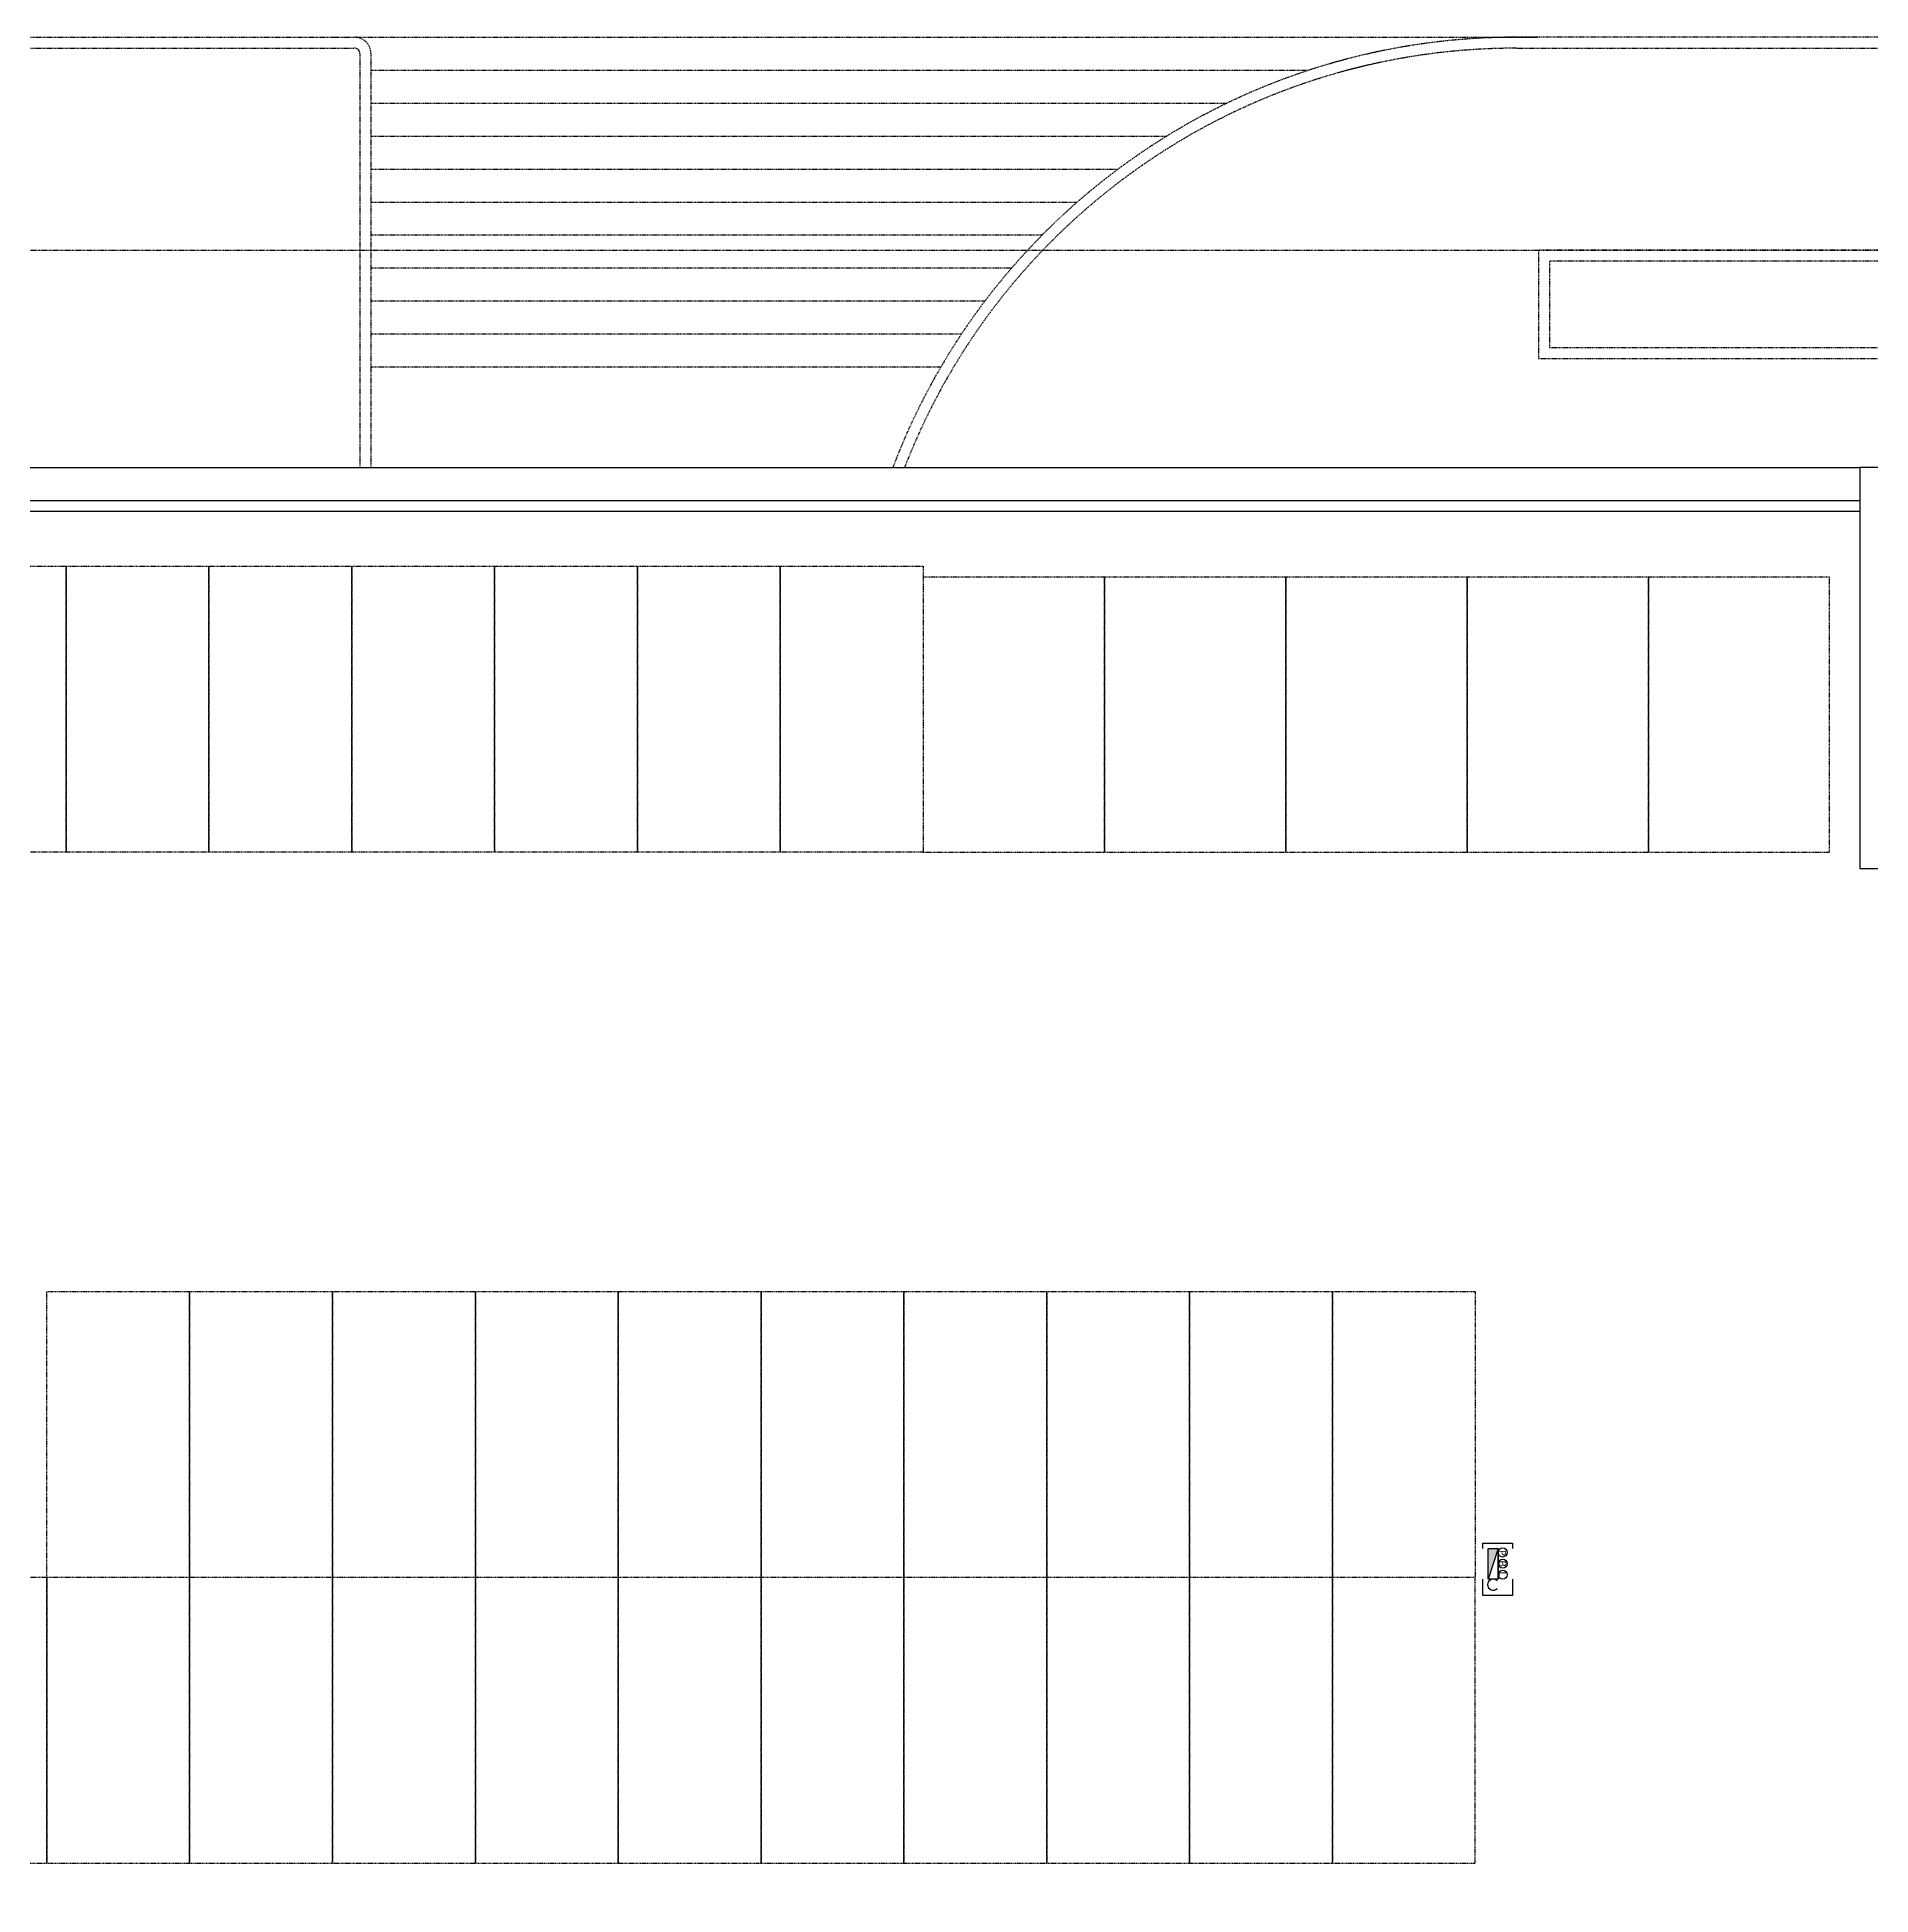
# Model space of a CAD drawing. Header units: millimetres. Extents: x 367092 to 767578, y 396038 to 811791.
# Drawn here: x 558492 to 560485, y 596529 to 598548 of the extents above; entities that cross this region are included whole.
import ezdxf
from ezdxf.enums import TextEntityAlignment as Align

# ---------------------------------------------------------------- set-up
doc = ezdxf.new("R2010")
doc.units = ezdxf.units.MM
doc.header["$LTSCALE"] = 100
doc.header["$MEASUREMENT"] = 0
for name, pattern in [('-HID', [2.5, 1.5, -1]), ('HIDDEN', [9.525, 6.35, -3.175]), ('HIDDEN2', [0.1875, 0.125, -0.0625])]:
    doc.linetypes.add(name, pattern=pattern)
doc.layers.get('0').update_dxf_attribs({"linetype": 'CONTINUOUS'})
for name, color, linetype in [('ELE2', 3, 'CONTINUOUS'), ('ELE9', 9, 'CONTINUOUS'), ('IHC', 3, 'CONTINUOUS'), ('LAND-3', 9, 'CONTINUOUS'), ('polesign', 7, 'HIDDEN2'), ('TEXT(AXIS)', 2, 'CONTINUOUS'), ('트렌치', 9, 'CONTINUOUS')]:
    doc.layers.add(name, color=color, linetype=linetype)
doc.styles.add('MAP_맑은고딕', font='malgun_0.ttf')

# ---------------------------------------------------------------- blocks, each defined once
blk = doc.blocks.new('소화전(H)')
at = {"layer": 'IHC'}
h = blk.add_hatch(color=3, dxfattribs=at)
h.dxf.hatch_style = 1
h.paths.add_polyline_path([(-2.78, 0), (2.78, -1.8), (2.78, 0)])
at = {"linetype": 'HIDDEN', "ltscale": 0.2}
for points in [[(-2.78, -4.44), (-5.75, -4.44), (-5.75, 1), (-2.78, 1)], [(2.78, 1), (3.78, 1), (3.78, -4.44), (2.78, -4.44)]]:
    blk.add_lwpolyline(points, dxfattribs=at)
at = {"layer": 'IHC', "color": 3}
for p, q in [((2.78, -1.8), (-2.78, 0)), ((-2.78, -1.8), (2.78, -1.8))]:
    blk.add_line(p, q, dxfattribs=at)
blk.add_lwpolyline([(2.78, -1.8), (-2.78, -1.8), (-2.78, 0), (2.78, 0)], close=True, dxfattribs=at)
for centre in [(-1.95, -2.63), (0.05, -2.63), (2.08, -2.63)]:
    blk.add_circle(centre, 0.83, dxfattribs=at)
blk.add_arc((-3.78, -0.9), 1, 313.176, 226.824, dxfattribs=at)
at = {"layer": 'IHC', "color": 2, "style": 'MAP_맑은고딕'}
for s, p in [('L', (-1.84, -2.62)), ('B', (0.06, -2.62)), ('P', (2, -2.58))]:
    blk.add_text(s, height=1.38, rotation=180, dxfattribs=at).set_placement(p, align=Align.MIDDLE_CENTER)
blk = doc.blocks.new('A$C5041cb64')
at = {"xscale": 100.0000000000001, "yscale": 100.0000000000001, "zscale": 100.0000000000001, "rotation": 90}
blk.add_blockref('소화전(H)', (-325923, 153066), dxfattribs=at)
blk = doc.blocks.new('sdafewf')
at = {"layer": 'ELE2', "color": 253, "ltscale": 0.1}
for points in [[(62851, 133583), (62851, 134183), (223251, 134183)], [(62851, 133583), (223251, 133583)]]:
    blk.add_lwpolyline(points, dxfattribs=at)
at = {"layer": 'ELE9', "color": 253, "linetype": '-HID', "ltscale": 0.1}
for points in [[(195401, 142011), (217401, 142012)], [(196151, 141412), (213227, 141412)], [(196151, 140812), (211734, 140812)], [(196151, 140212), (210636, 140212)], [(196151, 139612), (209750, 139612)], [(196151, 139012), (209007, 139012)], [(196151, 138412), (208369, 138412)], [(196151, 137812), (207814, 137812)], [(196151, 137212), (207328, 137212)], [(196151, 136612), (206901, 136612)], [(196151, 136011), (206526, 136012)]]:
    blk.add_lwpolyline(points, dxfattribs=at)
for points in [[(188001, 132383), (190601, 132383), (190601, 127183), (188001, 127183)], [(190601, 132383), (193201, 132383), (193201, 127183), (190601, 127183)], [(193201, 132383), (195801, 132383), (195801, 127183), (193201, 127183)], [(195801, 132383), (198401, 132383), (198401, 127183), (195801, 127183)], [(198401, 132383), (201001, 132383), (201001, 127183), (198401, 127183)], [(201001, 132383), (203601, 132383), (203601, 127183), (201001, 127183)], [(203601, 132383), (206201, 132383), (206201, 127183), (203601, 127183)], [(206201, 127183), (209501, 127183), (209501, 132183), (206201, 132183)], [(209501, 127183), (212801, 127183), (212801, 132183), (209501, 132183)], [(212801, 127183), (216101, 127183), (216101, 132183), (212801, 132183)], [(216101, 127183), (219401, 127183), (219401, 132183), (216101, 132183)], [(219401, 127183), (222701, 127183), (222701, 132183), (219401, 132183)], [(190251, 119183), (192851, 119183), (192851, 113983), (190251, 113983)], [(192851, 119183), (195451, 119183), (195451, 113983), (192851, 113983)], [(195451, 119183), (198051, 119183), (198051, 113983), (195451, 113983)], [(198051, 119183), (200651, 119183), (200651, 113983), (198051, 113983)], [(200651, 119183), (203251, 119183), (203251, 113983), (200651, 113983)], [(203251, 119183), (205851, 119183), (205851, 113983), (203251, 113983)], [(205851, 119183), (208451, 119183), (208451, 113983), (205851, 113983)], [(208451, 119183), (211051, 119183), (211051, 113983), (208451, 113983)], [(211051, 119183), (213651, 119183), (213651, 113983), (211051, 113983)], [(213651, 119183), (216251, 119183), (216251, 113983), (213651, 113983)], [(187651, 108783), (190251, 108783), (190251, 113983), (187651, 113983)], [(190251, 108783), (192851, 108783), (192851, 113983), (190251, 113983)], [(192851, 108783), (195451, 108783), (195451, 113983), (192851, 113983)], [(195451, 108783), (198051, 108783), (198051, 113983), (195451, 113983)], [(198051, 108783), (200651, 108783), (200651, 113983), (198051, 113983)], [(200651, 108783), (203251, 108783), (203251, 113983), (200651, 113983)], [(203251, 108783), (205851, 108783), (205851, 113983), (203251, 113983)], [(205851, 108783), (208451, 108783), (208451, 113983), (205851, 113983)], [(208451, 108783), (211051, 108783), (211051, 113983), (208451, 113983)], [(211051, 108783), (213651, 108783), (213651, 113983), (211051, 113983)], [(213651, 108783), (216251, 108783), (216251, 113983), (213651, 113983)]]:
    blk.add_lwpolyline(points, close=True, dxfattribs=at)
at = {"layer": 'LAND-3', "color": 253, "linetype": '-HID', "ltscale": 0.1}
for points in [[(184902, 142012), (195851, 142012, -0.414215), (196151, 141712), (196151, 134183)], [(247801, 142011), (217001, 142011, 0.31169), (205651, 134185), (205651, 134183)], [(184902, 141812), (195851, 141812, -0.414215), (195951, 141712), (195951, 134183)], [(205865, 134183, -0.309983), (217001, 141811), (247801, 141811)]]:
    blk.add_lwpolyline(points, format="xyb", dxfattribs=at)
blk.add_lwpolyline([(39267, 15588), (247787, 15588), (247801, 138133), (144908, 138123), (51695, 138167)], dxfattribs=at)
for points in [[(217401, 136165), (239401, 136165), (239401, 138133), (217401, 138133)], [(217601, 136365), (239201, 136365), (239201, 137933), (217601, 137933)]]:
    blk.add_lwpolyline(points, close=True, dxfattribs=at)
at = {"layer": '트렌치', "color": 253, "ltscale": 0.1}
blk.add_lwpolyline([(62851, 133383), (223251, 133383)], dxfattribs=at)
at = {"color": 253, "linetype": '-HID', "ltscale": 0.1}
blk.add_blockref('A$C5041cb64', (542409, -38838), dxfattribs=at)
at = {"color": 253}
blk.add_wipeout([(228751, 126883), (228751, 123083), (243551, 123083), (243551, 129283), (239951, 129283), (239951, 134183), (223251, 134183), (223251, 126883)], dxfattribs=at)
at = {"layer": 'TEXT(AXIS)', "color": 253, "ltscale": 0.1}
blk.add_lwpolyline([(228751, 126883), (228751, 123083), (243551, 123083), (243551, 129283), (239951, 129283), (239951, 134183), (223251, 134183), (223251, 126883), (228751, 126883)], dxfattribs=at)

msp = doc.modelspace()

# ---------------------------------------------------------------- block references
at = {"layer": 'polesign', "xscale": 0.05973333333333333, "yscale": 0.05973333333333333, "zscale": 0.05973333333333333}
msp.add_blockref('sdafewf', (547137.7, 590065.5), dxfattribs=at)

doc.saveas('drawing.dxf')
